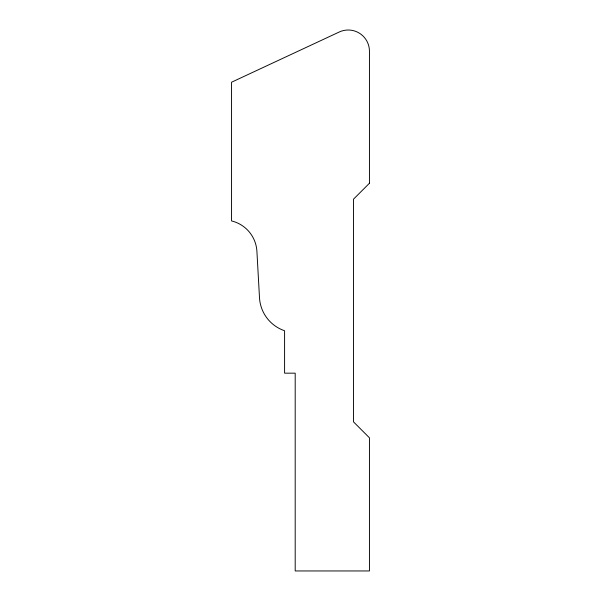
<?xml version="1.0" encoding="UTF-8"?>
<svg xmlns="http://www.w3.org/2000/svg" width="601" height="601" viewBox="0 0 601 601"><rect width="100%" height="100%" fill="white"/><g stroke="black" fill="none" stroke-linecap="round" stroke-linejoin="round"><path stroke-width="0.9" d="M369.442 183.237L353.531 199.149L353.531 421.894L369.442 437.798L369.442 570.95L295.196 570.95L295.196 373.168L284.589 373.168L284.589 330.738A37.014 37.014 0 0 1 259.497 297.735L256.912 251.361A33.205 33.205 0 0 0 231.558 220.928L231.558 82.217L339.264 31.996A21.215 21.215 0 0 1 369.442 51.22L369.442 183.237"/></g></svg>
